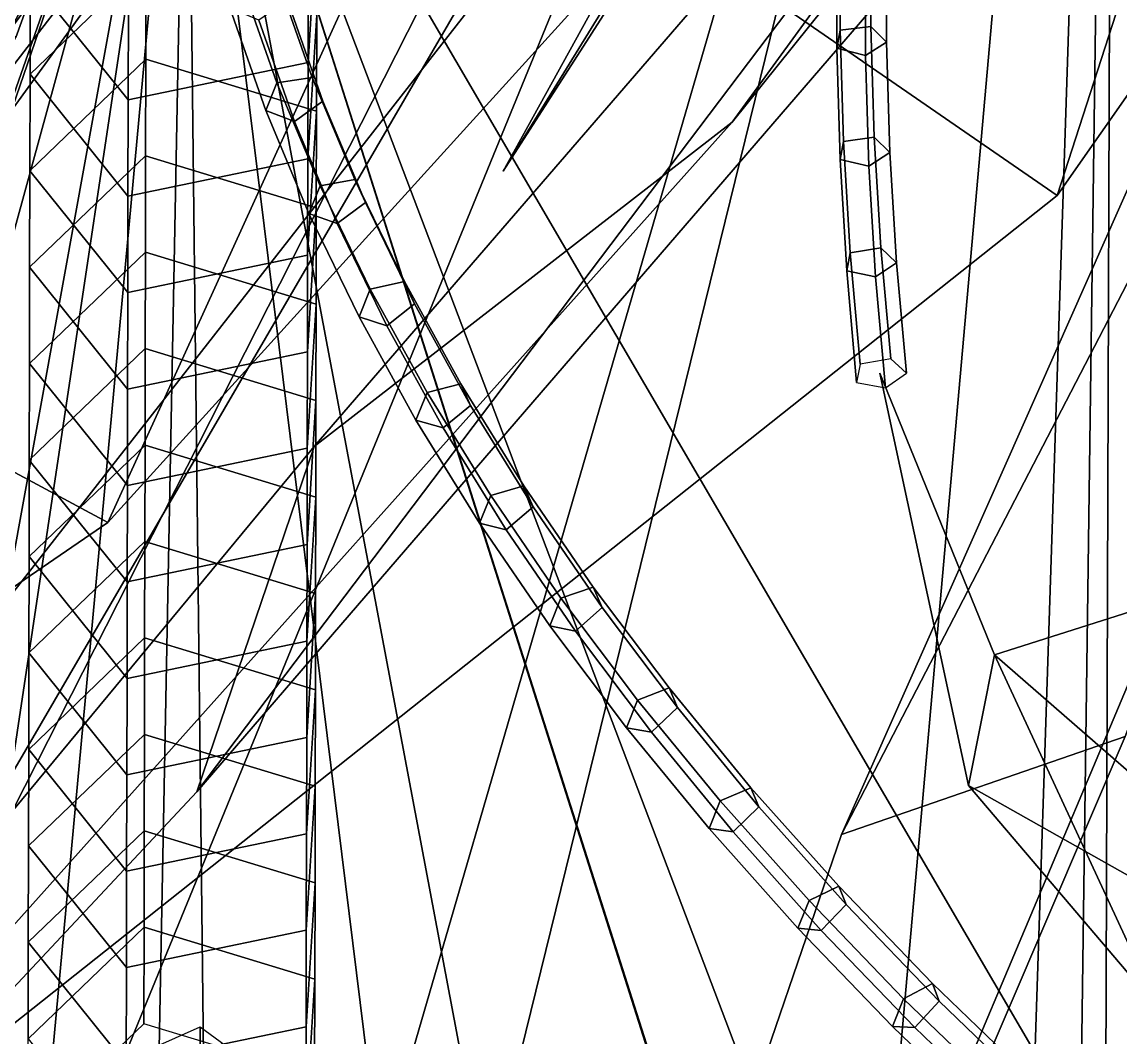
# Model space of a CAD drawing. Header units: metres. Extents: x -366 to 149, y -229 to 234.
# Drawn here: x -116.7 to -107.31, y -109.05 to -100.37 of the extents above; entities that cross this region are included whole.
import ezdxf

# ---------------------------------------------------------------- set-up
doc = ezdxf.new("R2010")
doc.units = ezdxf.units.M

msp = doc.modelspace()

# ---------------------------------------------------------------- linework, layer by layer
at = {"layer": 'coral-li_Intrnd', "color": 3}
for points in [[(-116.57, -99.9967, 667.4952), (-116.7504, -100.502, 669.2391), (-118.3019, -99.01473, 669.5095), (-118.1215, -98.5095, 667.7656)], [(-116.9708, -100.2878, 661.6428), (-117.1512, -100.7931, 663.3866), (-116.2092, -98.9862, 664.0076), (-116.0288, -98.481, 662.2637)], [(-114.2526, -99.8914, 646.7551), (-114.2542, -100.7157, 647.8107), (-114.1784, -99.4847, 648.772), (-114.1768, -98.6604, 647.7164)], [(-117.1512, -100.7931, 663.3866), (-117.3316, -101.2983, 665.1304), (-116.3896, -99.4915, 665.7514), (-116.2092, -98.9862, 664.0076)], [(-115.6376, -99.04083, 649.1165), (-115.6393, -99.8651, 650.1721), (-116.6305, -100.8175, 649.4268), (-116.6289, -99.9932, 648.3712)], [(-116.6273, -99.1689, 647.3156), (-116.6289, -99.9932, 648.3712), (-115.7915, -101.0347, 647.5593), (-115.7899, -100.2104, 646.5037)], [(-114.2542, -100.7157, 647.8107), (-114.2558, -101.5399, 648.8663), (-114.18, -100.309, 649.8276), (-114.1784, -99.4847, 648.772)], [(-117.3316, -101.2983, 665.1304), (-117.512, -101.8035, 666.8743), (-116.57, -99.9967, 667.4952), (-116.3896, -99.4915, 665.7514)], [(-115.6393, -99.8651, 650.1721), (-115.6409, -100.6894, 651.2277), (-116.6321, -101.6418, 650.4824), (-116.6305, -100.8175, 649.4268)], [(-115.7899, -100.2104, 646.5037), (-115.7915, -101.0347, 647.5593), (-114.2542, -100.7157, 647.8107), (-114.2526, -99.8914, 646.7551)], [(-114.18, -100.309, 649.8276), (-114.1816, -101.1333, 650.8832), (-115.6409, -100.6894, 651.2277), (-115.6393, -99.8651, 650.1721)], [(-117.512, -101.8035, 666.8743), (-117.6924, -102.3088, 668.6181), (-116.7504, -100.502, 669.2391), (-116.57, -99.9967, 667.4952)], [(-116.6289, -99.9932, 648.3712), (-116.6305, -100.8175, 649.4268), (-115.7931, -101.859, 648.6149), (-115.7915, -101.0347, 647.5593)], [(-114.2558, -101.5399, 648.8663), (-114.2574, -102.3642, 649.9219), (-114.1816, -101.1333, 650.8832), (-114.18, -100.309, 649.8276)], [(-115.6409, -100.6894, 651.2277), (-115.6425, -101.5136, 652.2833), (-116.6337, -102.4661, 651.538), (-116.6321, -101.6418, 650.4824)], [(-114.1816, -101.1333, 650.8832), (-114.1833, -101.9576, 651.9388), (-115.6425, -101.5136, 652.2833), (-115.6409, -100.6894, 651.2277)], [(-115.7915, -101.0347, 647.5593), (-115.7931, -101.859, 648.6149), (-114.2558, -101.5399, 648.8663), (-114.2542, -100.7157, 647.8107)], [(-116.6305, -100.8175, 649.4268), (-116.6321, -101.6418, 650.4824), (-115.7947, -102.6833, 649.6705), (-115.7931, -101.859, 648.6149)], [(-114.2574, -102.3642, 649.9219), (-114.259, -103.1885, 650.9775), (-114.1833, -101.9576, 651.9388), (-114.1816, -101.1333, 650.8832)], [(-115.6425, -101.5136, 652.2833), (-115.6441, -102.3379, 653.3389), (-116.6353, -103.2904, 652.5936), (-116.6337, -102.4661, 651.538)], [(-115.7931, -101.859, 648.6149), (-115.7947, -102.6833, 649.6705), (-114.2574, -102.3642, 649.9219), (-114.2558, -101.5399, 648.8663)], [(-114.1833, -101.9576, 651.9388), (-114.1849, -102.7818, 652.9944), (-115.6441, -102.3379, 653.3389), (-115.6425, -101.5136, 652.2833)], [(-116.6321, -101.6418, 650.4824), (-116.6337, -102.4661, 651.538), (-115.7963, -103.5075, 650.7261), (-115.7947, -102.6833, 649.6705)], [(-114.259, -103.1885, 650.9775), (-114.2606, -104.0128, 652.0331), (-114.1849, -102.7818, 652.9944), (-114.1833, -101.9576, 651.9388)], [(-115.6441, -102.3379, 653.3389), (-115.6457, -103.1622, 654.3945), (-116.6369, -104.1146, 653.6492), (-116.6353, -103.2904, 652.5936)], [(-115.7947, -102.6833, 649.6705), (-115.7963, -103.5075, 650.7261), (-114.259, -103.1885, 650.9775), (-114.2574, -102.3642, 649.9219)], [(-114.1849, -102.7818, 652.9944), (-114.1865, -103.6061, 654.05), (-115.6457, -103.1622, 654.3945), (-115.6441, -102.3379, 653.3389)], [(-116.6337, -102.4661, 651.538), (-116.6353, -103.2904, 652.5936), (-115.798, -104.3318, 651.7817), (-115.7963, -103.5075, 650.7261)], [(-114.2606, -104.0128, 652.0331), (-114.2622, -104.837, 653.0887), (-114.1865, -103.6061, 654.05), (-114.1849, -102.7818, 652.9944)], [(-115.6457, -103.1622, 654.3945), (-115.6473, -103.9865, 655.4501), (-116.6385, -104.9389, 654.7048), (-116.6369, -104.1146, 653.6492)], [(-115.7963, -103.5075, 650.7261), (-115.798, -104.3318, 651.7817), (-114.2606, -104.0128, 652.0331), (-114.259, -103.1885, 650.9775)], [(-114.1865, -103.6061, 654.05), (-114.1881, -104.4304, 655.1057), (-115.6473, -103.9865, 655.4501), (-115.6457, -103.1622, 654.3945)], [(-116.6353, -103.2904, 652.5936), (-116.6369, -104.1146, 653.6492), (-115.7996, -105.1561, 652.8373), (-115.798, -104.3318, 651.7817)], [(-114.2622, -104.837, 653.0887), (-114.2638, -105.6613, 654.1443), (-114.1881, -104.4304, 655.1057), (-114.1865, -103.6061, 654.05)], [(-115.6473, -103.9865, 655.4501), (-115.6489, -104.8107, 656.5057), (-116.6402, -105.7632, 655.7604), (-116.6385, -104.9389, 654.7048)], [(-114.1881, -104.4304, 655.1057), (-114.1897, -105.2546, 656.1613), (-115.6489, -104.8107, 656.5057), (-115.6473, -103.9865, 655.4501)], [(-115.798, -104.3318, 651.7817), (-115.7996, -105.1561, 652.8373), (-114.2622, -104.837, 653.0887), (-114.2606, -104.0128, 652.0331)], [(-116.6369, -104.1146, 653.6492), (-116.6385, -104.9389, 654.7048), (-115.8012, -105.9803, 653.8929), (-115.7996, -105.1561, 652.8373)], [(-114.2638, -105.6613, 654.1443), (-114.2654, -106.4856, 655.2), (-114.1897, -105.2546, 656.1613), (-114.1881, -104.4304, 655.1057)], [(-115.6489, -104.8107, 656.5057), (-115.6505, -105.635, 657.5613), (-116.6418, -106.5874, 656.816), (-116.6402, -105.7632, 655.7604)], [(-115.7996, -105.1561, 652.8373), (-115.8012, -105.9803, 653.8929), (-114.2638, -105.6613, 654.1443), (-114.2622, -104.837, 653.0887)], [(-114.1897, -105.2546, 656.1613), (-114.1913, -106.0789, 657.2169), (-115.6505, -105.635, 657.5613), (-115.6489, -104.8107, 656.5057)], [(-116.6385, -104.9389, 654.7048), (-116.6402, -105.7632, 655.7604), (-115.8028, -106.8046, 654.9485), (-115.8012, -105.9803, 653.8929)], [(-114.2654, -106.4856, 655.2), (-114.2671, -107.3099, 656.2556), (-114.1913, -106.0789, 657.2169), (-114.1897, -105.2546, 656.1613)], [(-115.6505, -105.635, 657.5613), (-115.6521, -106.4593, 658.6169), (-116.6434, -107.4117, 657.8716), (-116.6418, -106.5874, 656.816)], [(-115.8012, -105.9803, 653.8929), (-115.8028, -106.8046, 654.9485), (-114.2654, -106.4856, 655.2), (-114.2638, -105.6613, 654.1443)], [(-114.1913, -106.0789, 657.2169), (-114.1929, -106.9032, 658.2725), (-115.6521, -106.4593, 658.6169), (-115.6505, -105.635, 657.5613)], [(-116.6402, -105.7632, 655.7604), (-116.6418, -106.5874, 656.816), (-115.8044, -107.6289, 656.0041), (-115.8028, -106.8046, 654.9485)], [(-114.2671, -107.3099, 656.2556), (-114.2687, -108.1341, 657.3112), (-114.1929, -106.9032, 658.2725), (-114.1913, -106.0789, 657.2169)], [(-115.6521, -106.4593, 658.6169), (-115.6537, -107.2836, 659.6725), (-116.645, -108.236, 658.9272), (-116.6434, -107.4117, 657.8716)], [(-115.8028, -106.8046, 654.9485), (-115.8044, -107.6289, 656.0041), (-114.2671, -107.3099, 656.2556), (-114.2654, -106.4856, 655.2)], [(-114.1929, -106.9032, 658.2725), (-114.1945, -107.7275, 659.3281), (-115.6537, -107.2836, 659.6725), (-115.6521, -106.4593, 658.6169)], [(-116.6418, -106.5874, 656.816), (-116.6434, -107.4117, 657.8716), (-115.806, -108.4532, 657.0597), (-115.8044, -107.6289, 656.0041)], [(-114.2687, -108.1341, 657.3112), (-114.2703, -108.9584, 658.3668), (-114.1945, -107.7275, 659.3281), (-114.1929, -106.9032, 658.2725)], [(-115.6537, -107.2836, 659.6725), (-115.6554, -108.1078, 660.7281), (-116.6466, -109.0603, 659.9828), (-116.645, -108.236, 658.9272)], [(-115.8044, -107.6289, 656.0041), (-115.806, -108.4532, 657.0597), (-114.2687, -108.1341, 657.3112), (-114.2671, -107.3099, 656.2556)], [(-114.1945, -107.7275, 659.3281), (-114.1961, -108.5517, 660.3837), (-115.6554, -108.1078, 660.7281), (-115.6537, -107.2836, 659.6725)], [(-116.6434, -107.4117, 657.8716), (-116.645, -108.236, 658.9272), (-115.8076, -109.2774, 658.1153), (-115.806, -108.4532, 657.0597)], [(-114.2703, -108.9584, 658.3668), (-114.2719, -109.7827, 659.4224), (-114.1961, -108.5517, 660.3837), (-114.1945, -107.7275, 659.3281)], [(-115.6554, -108.1078, 660.7281), (-115.657, -108.9321, 661.7837), (-116.6482, -109.8845, 661.0385), (-116.6466, -109.0603, 659.9828)], [(-114.1961, -108.5517, 660.3837), (-114.1977, -109.376, 661.4393), (-115.657, -108.9321, 661.7837), (-115.6554, -108.1078, 660.7281)], [(-115.806, -108.4532, 657.0597), (-115.8076, -109.2774, 658.1153), (-114.2703, -108.9584, 658.3668), (-114.2687, -108.1341, 657.3112)], [(-116.645, -108.236, 658.9272), (-116.6466, -109.0603, 659.9828), (-115.8092, -110.1017, 659.1709), (-115.8076, -109.2774, 658.1153)], [(-114.2719, -109.7827, 659.4224), (-114.2735, -110.6069, 660.478), (-114.1977, -109.376, 661.4393), (-114.1961, -108.5517, 660.3837)], [(-115.1774, -108.9586, 661.7637), (-115.1789, -109.7397, 662.7641), (-116.4678, -110.3151, 662.3129), (-116.4663, -109.5339, 661.3125)], [(-115.8076, -109.2774, 658.1153), (-115.8092, -110.1017, 659.1709), (-114.2719, -109.7827, 659.4224), (-114.2703, -108.9584, 658.3668)], [(-114.0727, -109.7672, 661.134), (-114.0742, -110.5484, 662.1344), (-115.1789, -109.7397, 662.7641), (-115.1774, -108.9586, 661.7637)]]:
    msp.add_3dface(points, dxfattribs=at)
at = {"layer": 'coral-li_Leaf', "color": 3}
for points in [[(-108.6098, -106.8965, 555.1622), (-108.3856, -105.7803, 557.402), (-109.3672, -103.3726, 554.8456)], [(-108.6098, -106.8965, 555.1622), (-109.3672, -103.3726, 554.8456), (-108.3856, -105.7803, 557.402)], [(-106.2461, -107.6413, 558.0242), (-105.8141, -104.9621, 559.0097), (-108.3856, -105.7803, 557.402)], [(-106.2461, -107.6413, 558.0242), (-108.3856, -105.7803, 557.402), (-105.8141, -104.9621, 559.0097)], [(-108.6098, -106.8965, 555.1622), (-106.9844, -108.8051, 556.1324), (-108.3856, -105.7803, 557.402)], [(-108.6098, -106.8965, 555.1622), (-108.3856, -105.7803, 557.402), (-106.9844, -108.8051, 556.1324)], [(-108.3856, -105.7803, 557.402), (-106.9844, -108.8051, 556.1324), (-106.2461, -107.6413, 558.0242)], [(-108.3856, -105.7803, 557.402), (-106.2461, -107.6413, 558.0242), (-106.9844, -108.8051, 556.1324)], [(-106.7786, -107.9274, 552.8559), (-106.9844, -108.8051, 556.1324), (-108.6098, -106.8965, 555.1622)], [(-106.7786, -107.9274, 552.8559), (-108.6098, -106.8965, 555.1622), (-106.9844, -108.8051, 556.1324)]]:
    msp.add_3dface(points, dxfattribs=at)
at = {"layer": 'coral-li_Mrstm', "color": 3}
for points in [[(-100.0045, -77.9705, 535.8598), (-133.6565, -98.09998, 548.1653), (-131.5162, -101.8668, 549.7225)], [(-100.0045, -77.9705, 535.8598), (-131.5162, -101.8668, 549.7225), (-133.6565, -98.09998, 548.1653)], [(-131.5162, -101.8668, 549.7225), (-128.2713, -104.8887, 548.9166), (-100.0045, -77.9705, 535.8598)], [(-131.5162, -101.8668, 549.7225), (-100.0045, -77.9705, 535.8598), (-128.2713, -104.8887, 548.9166)], [(-100.0045, -77.9705, 535.8598), (-125.5967, -108.1716, 546.9056), (-124.7245, -108.0186, 551.4233)], [(-100.0045, -77.9705, 535.8598), (-124.7245, -108.0186, 551.4233), (-125.5967, -108.1716, 546.9056)], [(-124.7245, -108.0186, 551.4233), (-121.5203, -107.6525, 554.5715), (-100.0045, -77.9705, 535.8598)], [(-124.7245, -108.0186, 551.4233), (-100.0045, -77.9705, 535.8598), (-121.5203, -107.6525, 554.5715)], [(-120.6679, -105.6044, 559.6418), (-121.3158, -101.7289, 561.8491), (-100.0045, -77.9705, 535.8598)], [(-120.6679, -105.6044, 559.6418), (-100.0045, -77.9705, 535.8598), (-121.3158, -101.7289, 561.8491)], [(-100.0045, -77.9705, 535.8598), (-117.6176, -108.2205, 557.3956), (-120.6679, -105.6044, 559.6418)], [(-100.0045, -77.9705, 535.8598), (-120.6679, -105.6044, 559.6418), (-117.6176, -108.2205, 557.3956)], [(-100.0263, -78.8988, 543.7656), (-112.5848, -101.6441, 565.9155), (-100.889, -83.4387, 541.5648)], [(-100.0263, -78.8988, 543.7656), (-100.889, -83.4387, 541.5648), (-112.5848, -101.6441, 565.9155)], [(-100.889, -83.4387, 541.5648), (-112.5848, -101.6441, 565.9155), (-102.824, -85.8176, 537.4666)], [(-100.889, -83.4387, 541.5648), (-102.824, -85.8176, 537.4666), (-112.5848, -101.6441, 565.9155)], [(-107.8521, -101.8529, 576.6237), (-111.9263, -99.0406, 577.924), (-103.1964, -87.4619, 560.3125)], [(-107.8521, -101.8529, 576.6237), (-103.1964, -87.4619, 560.3125), (-111.9263, -99.0406, 577.924)], [(-99.4456, -89.8543, 559.128), (-107.8521, -101.8529, 576.6237), (-103.1964, -87.4619, 560.3125)], [(-99.4456, -89.8543, 559.128), (-103.1964, -87.4619, 560.3125), (-107.8521, -101.8529, 576.6237)], [(-107.3634, -88.5489, 544.2187), (-134.7456, -111.9278, 564.0357), (-132.6631, -115.9681, 563.3054)], [(-107.3634, -88.5489, 544.2187), (-132.6631, -115.9681, 563.3054), (-134.7456, -111.9278, 564.0357)], [(-132.6631, -115.9681, 563.3054), (-130.5162, -118.5428, 560.2932), (-107.3634, -88.5489, 544.2187)], [(-132.6631, -115.9681, 563.3054), (-107.3634, -88.5489, 544.2187), (-130.5162, -118.5428, 560.2932)], [(-124.8892, -109.7006, 575.8674), (-127.6912, -110.5552, 572.4424), (-107.3634, -88.5489, 544.2187)], [(-124.8892, -109.7006, 575.8674), (-107.3634, -88.5489, 544.2187), (-127.6912, -110.5552, 572.4424)], [(-107.3634, -88.5489, 544.2187), (-125.5897, -124.473, 552.3632), (-122.6452, -125.8688, 555.6153)], [(-107.3634, -88.5489, 544.2187), (-122.6452, -125.8688, 555.6153), (-125.5897, -124.473, 552.3632)], [(-107.3634, -88.5489, 544.2187), (-122.3956, -106.4765, 578.0078), (-124.8892, -109.7006, 575.8674)], [(-107.3634, -88.5489, 544.2187), (-124.8892, -109.7006, 575.8674), (-122.3956, -106.4765, 578.0078)], [(-122.6452, -125.8688, 555.6153), (-118.3101, -126.1753, 556.8085), (-107.3634, -88.5489, 544.2187)], [(-122.6452, -125.8688, 555.6153), (-107.3634, -88.5489, 544.2187), (-118.3101, -126.1753, 556.8085)], [(-109.7845, -115.8766, 575.8971), (-113.457, -113.3364, 576.5068), (-107.3634, -88.5489, 544.2187)], [(-109.7845, -115.8766, 575.8971), (-107.3634, -88.5489, 544.2187), (-113.457, -113.3364, 576.5068)], [(-107.3634, -88.5489, 544.2187), (-105.3, -115.8646, 574.8564), (-109.7845, -115.8766, 575.8971)], [(-107.3634, -88.5489, 544.2187), (-109.7845, -115.8766, 575.8971), (-105.3, -115.8646, 574.8564)], [(-107.3634, -88.5489, 544.2187), (-107.4957, -126.8921, 559.0124), (-108.5866, -125.8125, 563.3528)], [(-107.3634, -88.5489, 544.2187), (-108.5866, -125.8125, 563.3528), (-107.4957, -126.8921, 559.0124)], [(-108.5866, -125.8125, 563.3528), (-107.8273, -122.976, 566.7717), (-107.3634, -88.5489, 544.2187)], [(-108.5866, -125.8125, 563.3528), (-107.3634, -88.5489, 544.2187), (-107.8273, -122.976, 566.7717)], [(-100.2463, -89.08947, 533.8668), (-107.2698, -106.4762, 546.8595), (-109.6949, -107.3161, 542.431)], [(-100.2463, -89.08947, 533.8668), (-109.6949, -107.3161, 542.431), (-107.2698, -106.4762, 546.8595)], [(-100.2463, -89.08947, 533.8668), (-109.6949, -107.3161, 542.431), (-101.9992, -89.9591, 529.807)], [(-100.2463, -89.08947, 533.8668), (-101.9992, -89.9591, 529.807), (-109.6949, -107.3161, 542.431)], [(-104.3419, -92.585, 556.6129), (-110.6282, -101.2264, 576.1229), (-101.45, -89.7984, 558.6582)], [(-104.3419, -92.585, 556.6129), (-101.45, -89.7984, 558.6582), (-110.6282, -101.2264, 576.1229)], [(-113.618, -90.2931, 551.3951), (-124.4024, -100.3862, 568.7894), (-110.1528, -91.8992, 553.9655)], [(-113.618, -90.2931, 551.3951), (-110.1528, -91.8992, 553.9655), (-124.4024, -100.3862, 568.7894)], [(-124.4024, -100.3862, 568.7894), (-120.4684, -102.2291, 571.4961), (-110.1528, -91.8992, 553.9655)], [(-124.4024, -100.3862, 568.7894), (-110.1528, -91.8992, 553.9655), (-120.4684, -102.2291, 571.4961)], [(-110.1528, -91.8992, 553.9655), (-120.4684, -102.2291, 571.4961), (-115.9652, -104.6487, 571.2426)], [(-110.1528, -91.8992, 553.9655), (-115.9652, -104.6487, 571.2426), (-120.4684, -102.2291, 571.4961)], [(-110.1528, -91.8992, 553.9655), (-115.9652, -104.6487, 571.2426), (-106.0098, -93.6724, 553.9145)], [(-110.1528, -91.8992, 553.9655), (-106.0098, -93.6724, 553.9145), (-115.9652, -104.6487, 571.2426)], [(-112.4351, -92.09129, 580.1079), (-129.4852, -108.9558, 604.4096), (-116.7633, -94.1609, 578.3241)], [(-112.4351, -92.09129, 580.1079), (-116.7633, -94.1609, 578.3241), (-129.4852, -108.9558, 604.4096)], [(-105.0905, -95.2186, 552.9119), (-115.2059, -106.95, 569.6685), (-104.3419, -92.585, 556.6129)], [(-105.0905, -95.2186, 552.9119), (-104.3419, -92.585, 556.6129), (-115.2059, -106.95, 569.6685)], [(-115.2059, -106.95, 569.6685), (-114.2031, -103.9984, 573.7281), (-104.3419, -92.585, 556.6129)], [(-115.2059, -106.95, 569.6685), (-104.3419, -92.585, 556.6129), (-114.2031, -103.9984, 573.7281)], [(-104.3419, -92.585, 556.6129), (-114.2031, -103.9984, 573.7281), (-110.6282, -101.2264, 576.1229)], [(-104.3419, -92.585, 556.6129), (-110.6282, -101.2264, 576.1229), (-114.2031, -103.9984, 573.7281)], [(-111.9263, -99.0406, 577.924), (-124.3847, -114.9745, 603.4599), (-113.6743, -94.294, 578.7072)], [(-111.9263, -99.0406, 577.924), (-113.6743, -94.294, 578.7072), (-124.3847, -114.9745, 603.4599)], [(-124.6932, -123.6214, 674.8621), (-128.5433, -121.3377, 674.3395), (-115.2903, -96.761, 644.1002)], [(-124.6932, -123.6214, 674.8621), (-115.2903, -96.761, 644.1002), (-128.5433, -121.3377, 674.3395)], [(-115.2903, -96.761, 644.1002), (-120.1062, -123.3096, 675.101), (-124.6932, -123.6214, 674.8621)], [(-115.2903, -96.761, 644.1002), (-124.6932, -123.6214, 674.8621), (-120.1062, -123.3096, 675.101)], [(-115.2903, -96.761, 644.1002), (-118.5867, -118.745, 678.6677), (-120.3984, -115.4135, 681.2779)], [(-115.2903, -96.761, 644.1002), (-120.3984, -115.4135, 681.2779), (-118.5867, -118.745, 678.6677)], [(-120.3984, -115.4135, 681.2779), (-120.201, -111.0495, 682.386), (-115.2903, -96.761, 644.1002)], [(-120.3984, -115.4135, 681.2779), (-115.2903, -96.761, 644.1002), (-120.201, -111.0495, 682.386)], [(-115.913, -129.431, 670.3389), (-118.4436, -130.8808, 666.9031), (-115.2903, -96.761, 644.1002)], [(-115.913, -129.431, 670.3389), (-115.2903, -96.761, 644.1002), (-118.4436, -130.8808, 666.9031)], [(-115.2903, -96.761, 644.1002), (-114.9572, -125.8767, 673.1044), (-115.913, -129.431, 670.3389)], [(-115.2903, -96.761, 644.1002), (-115.913, -129.431, 670.3389), (-114.9572, -125.8767, 673.1044)], [(-115.2903, -96.761, 644.1002), (-110.3793, -122.8368, 675.485), (-106.403, -124.674, 674.0681)], [(-115.2903, -96.761, 644.1002), (-106.403, -124.674, 674.0681), (-110.3793, -122.8368, 675.485)], [(-106.403, -124.674, 674.0681), (-104.1024, -126.2609, 670.5325), (-115.2903, -96.761, 644.1002)], [(-106.403, -124.674, 674.0681), (-115.2903, -96.761, 644.1002), (-104.1024, -126.2609, 670.5325)], [(-115.2903, -96.761, 644.1002), (-112.6096, -118.4544, 678.9037), (-109.1593, -116.0603, 680.7899)], [(-115.2903, -96.761, 644.1002), (-109.1593, -116.0603, 680.7899), (-112.6096, -118.4544, 678.9037)], [(-109.1593, -116.0603, 680.7899), (-105.1823, -114.0748, 680.0466), (-115.2903, -96.761, 644.1002)], [(-109.1593, -116.0603, 680.7899), (-115.2903, -96.761, 644.1002), (-105.1823, -114.0748, 680.0466)], [(-107.8521, -101.8529, 576.6237), (-124.3847, -114.9745, 603.4599), (-111.9263, -99.0406, 577.924)], [(-107.8521, -101.8529, 576.6237), (-111.9263, -99.0406, 577.924), (-124.3847, -114.9745, 603.4599)], [(-114.2031, -103.9984, 573.7281), (-127.6687, -120.2702, 598.5292), (-110.6282, -101.2264, 576.1229)], [(-114.2031, -103.9984, 573.7281), (-110.6282, -101.2264, 576.1229), (-127.6687, -120.2702, 598.5292)], [(-120.4684, -102.2291, 571.4961), (-134.8293, -117.5739, 596.3856), (-115.9652, -104.6487, 571.2426)], [(-120.4684, -102.2291, 571.4961), (-115.9652, -104.6487, 571.2426), (-134.8293, -117.5739, 596.3856)], [(-105.9425, -102.9407, 550.3145), (-117.9093, -131.3236, 565.0419), (-107.2698, -106.4762, 546.8595)], [(-105.9425, -102.9407, 550.3145), (-107.2698, -106.4762, 546.8595), (-117.9093, -131.3236, 565.0419)], [(-115.2059, -106.95, 569.6685), (-127.6687, -120.2702, 598.5292), (-114.2031, -103.9984, 573.7281)], [(-115.2059, -106.95, 569.6685), (-114.2031, -103.9984, 573.7281), (-127.6687, -120.2702, 598.5292)], [(-107.2698, -106.4762, 546.8595), (-117.9093, -131.3236, 565.0419), (-109.6949, -107.3161, 542.431)], [(-107.2698, -106.4762, 546.8595), (-109.6949, -107.3161, 542.431), (-117.9093, -131.3236, 565.0419)]]:
    msp.add_3dface(points, dxfattribs=at)
at = {"layer": 'coral-li_Petiole', "color": 3}
for points in [[(-109.443, -99.464, 552.3904), (-109.4426, -100.4086, 553.0507), (-109.7063, -100.4393, 553.007), (-109.7067, -99.4896, 552.343)], [(-109.3096, -99.6011, 552.2011), (-109.3091, -100.5424, 552.8591), (-109.4426, -100.4086, 553.0507), (-109.443, -99.464, 552.3904)], [(-109.7067, -99.4896, 552.343), (-109.7063, -100.4393, 553.007), (-109.7355, -100.5952, 552.7839), (-109.7359, -99.6455, 552.12)], [(-109.7359, -99.6455, 552.12), (-109.7355, -100.5952, 552.7839), (-109.4891, -100.6571, 552.6953), (-109.4895, -99.7126, 552.0349)], [(-109.4895, -99.7126, 552.0349), (-109.4891, -100.6571, 552.6953), (-109.3091, -100.5424, 552.8591), (-109.3096, -99.6011, 552.2011)], [(-114.8286, -100.0134, 648.2933), (-114.5203, -100.89, 649.2568), (-114.6152, -101.1266, 649.0718), (-114.9235, -100.25, 648.1084)], [(-114.5242, -99.9767, 648.2493), (-114.2189, -100.8439, 649.2023), (-114.5203, -100.89, 649.2568), (-114.8286, -100.0134, 648.2933)], [(-114.4302, -100.1859, 648.0413), (-114.1267, -101.0472, 648.9877), (-114.2189, -100.8439, 649.2023), (-114.5242, -99.9767, 648.2493)], [(-114.6755, -100.3538, 647.9547), (-114.3702, -101.221, 648.9075), (-114.1267, -101.0472, 648.9877), (-114.4302, -100.1859, 648.0413)], [(-114.9235, -100.25, 648.1084), (-114.6152, -101.1266, 649.0718), (-114.3702, -101.221, 648.9075), (-114.6755, -100.3538, 647.9547)], [(-109.4426, -100.4086, 553.0507), (-109.414, -101.3545, 553.7084), (-109.6777, -101.3904, 553.6682), (-109.7063, -100.4393, 553.007)], [(-109.3091, -100.5424, 552.8591), (-109.2805, -101.4851, 553.5146), (-109.414, -101.3545, 553.7084), (-109.4426, -100.4086, 553.0507)], [(-109.7063, -100.4393, 553.007), (-109.6777, -101.3904, 553.6682), (-109.7068, -101.5463, 553.4452), (-109.7355, -100.5952, 552.7839)], [(-109.7355, -100.5952, 552.7839), (-109.7068, -101.5463, 553.4452), (-109.4605, -101.603, 553.3529), (-109.4891, -100.6571, 552.6953)], [(-109.4891, -100.6571, 552.6953), (-109.4605, -101.603, 553.3529), (-109.2805, -101.4851, 553.5146), (-109.3091, -100.5424, 552.8591)], [(-114.5203, -100.89, 649.2568), (-114.1516, -101.7709, 650.1947), (-114.2465, -102.0075, 650.0098), (-114.6152, -101.1266, 649.0718)], [(-114.2189, -100.8439, 649.2023), (-113.8539, -101.7152, 650.1299), (-114.1516, -101.7709, 650.1947), (-114.5203, -100.89, 649.2568)], [(-114.1267, -101.0472, 648.9877), (-113.764, -101.9128, 649.909), (-113.8539, -101.7152, 650.1299), (-114.2189, -100.8439, 649.2023)], [(-114.3702, -101.221, 648.9075), (-114.0052, -102.0924, 649.8352), (-113.764, -101.9128, 649.909), (-114.1267, -101.0472, 648.9877)], [(-114.6152, -101.1266, 649.0718), (-114.2465, -102.0075, 650.0098), (-114.0052, -102.0924, 649.8352), (-114.3702, -101.221, 648.9075)], [(-109.414, -101.3545, 553.7084), (-109.3573, -102.3012, 554.363), (-109.6207, -102.3423, 554.3264), (-109.6777, -101.3904, 553.6682)], [(-109.2805, -101.4851, 553.5146), (-109.224, -102.4287, 554.167), (-109.3573, -102.3012, 554.363), (-109.414, -101.3545, 553.7084)], [(-109.6777, -101.3904, 553.6682), (-109.6207, -102.3423, 554.3264), (-109.6499, -102.4982, 554.1033), (-109.7068, -101.5463, 553.4452)], [(-109.7068, -101.5463, 553.4452), (-109.6499, -102.4982, 554.1033), (-109.4038, -102.5498, 554.0075), (-109.4605, -101.603, 553.3529)], [(-109.4605, -101.603, 553.3529), (-109.4038, -102.5498, 554.0075), (-109.224, -102.4287, 554.167), (-109.2805, -101.4851, 553.5146)], [(-113.8539, -101.7152, 650.1299), (-113.43, -102.5888, 651.0301), (-113.7233, -102.654, 651.1049), (-114.1516, -101.7709, 650.1947)], [(-113.764, -101.9128, 649.909), (-113.3427, -102.7804, 650.803), (-113.43, -102.5888, 651.0301), (-113.8539, -101.7152, 650.1299)], [(-114.1516, -101.7709, 650.1947), (-113.7233, -102.654, 651.1049), (-113.8183, -102.8906, 650.92), (-114.2465, -102.0075, 650.0098)], [(-114.0052, -102.0924, 649.8352), (-113.5813, -102.9659, 650.7354), (-113.3427, -102.7804, 650.803), (-113.764, -101.9128, 649.909)], [(-114.2465, -102.0075, 650.0098), (-113.8183, -102.8906, 650.92), (-113.5813, -102.9659, 650.7354), (-114.0052, -102.0924, 649.8352)], [(-109.3573, -102.3012, 554.363), (-109.2725, -103.2483, 555.014), (-109.5356, -103.2945, 554.981), (-109.6207, -102.3423, 554.3264)], [(-109.224, -102.4287, 554.167), (-109.1394, -103.3726, 554.8159), (-109.2725, -103.2483, 555.014), (-109.3573, -102.3012, 554.363)], [(-109.6207, -102.3423, 554.3264), (-109.5356, -103.2945, 554.981), (-109.5647, -103.4505, 554.758), (-109.6499, -102.4982, 554.1033)], [(-109.4038, -102.5498, 554.0075), (-109.319, -103.4968, 554.6586), (-109.1394, -103.3726, 554.8159), (-109.224, -102.4287, 554.167)], [(-109.6499, -102.4982, 554.1033), (-109.5647, -103.4505, 554.758), (-109.319, -103.4968, 554.6586), (-109.4038, -102.5498, 554.0075)], [(-113.7233, -102.654, 651.1049), (-113.2366, -103.5372, 651.9852), (-113.3316, -103.7738, 651.8003), (-113.8183, -102.8906, 650.92)], [(-113.43, -102.5888, 651.0301), (-112.9482, -103.4624, 651.9007), (-113.2366, -103.5372, 651.9852), (-113.7233, -102.654, 651.1049)], [(-113.3427, -102.7804, 650.803), (-112.864, -103.6482, 651.6677), (-112.9482, -103.4624, 651.9007), (-113.43, -102.5888, 651.0301)], [(-113.5813, -102.9659, 650.7354), (-113.0995, -103.8395, 651.606), (-112.864, -103.6482, 651.6677), (-113.3427, -102.7804, 650.803)], [(-113.8183, -102.8906, 650.92), (-113.3316, -103.7738, 651.8003), (-113.0995, -103.8395, 651.606), (-113.5813, -102.9659, 650.7354)], [(-112.9482, -103.4624, 651.9007), (-112.4098, -104.3339, 652.7395), (-112.6926, -104.4183, 652.8333), (-113.2366, -103.5372, 651.9852)], [(-112.864, -103.6482, 651.6677), (-112.329, -104.5138, 652.5007), (-112.4098, -104.3339, 652.7395), (-112.9482, -103.4624, 651.9007)], [(-113.2366, -103.5372, 651.9852), (-112.6926, -104.4183, 652.8333), (-112.7875, -104.6549, 652.6484), (-113.3316, -103.7738, 651.8003)], [(-113.0995, -103.8395, 651.606), (-112.5611, -104.7111, 652.4448), (-112.329, -104.5138, 652.5007), (-112.864, -103.6482, 651.6677)], [(-113.3316, -103.7738, 651.8003), (-112.7875, -104.6549, 652.6484), (-112.5611, -104.7111, 652.4448), (-113.0995, -103.8395, 651.606)], [(-112.4098, -104.3339, 652.7395), (-111.816, -105.2013, 653.5446), (-112.0926, -105.2952, 653.6474), (-112.6926, -104.4183, 652.8333)], [(-112.329, -104.5138, 652.5007), (-111.739, -105.3754, 653.3003), (-111.816, -105.2013, 653.5446), (-112.4098, -104.3339, 652.7395)], [(-112.6926, -104.4183, 652.8333), (-112.0926, -105.2952, 653.6474), (-112.1875, -105.5318, 653.4625), (-112.7875, -104.6549, 652.6484)], [(-112.5611, -104.7111, 652.4448), (-111.9673, -105.5784, 653.2499), (-111.739, -105.3754, 653.3003), (-112.329, -104.5138, 652.5007)], [(-112.7875, -104.6549, 652.6484), (-112.1875, -105.5318, 653.4625), (-111.9673, -105.5784, 653.2499), (-112.5611, -104.7111, 652.4448)], [(-111.816, -105.2013, 653.5446), (-111.1683, -106.0625, 654.314), (-111.4381, -106.1658, 654.4254), (-112.0926, -105.2952, 653.6474)], [(-111.739, -105.3754, 653.3003), (-111.0954, -106.2307, 654.0643), (-111.1683, -106.0625, 654.314), (-111.816, -105.2013, 653.5446)], [(-112.0926, -105.2952, 653.6474), (-111.4381, -106.1658, 654.4254), (-111.533, -106.4024, 654.2405), (-112.1875, -105.5318, 653.4625)], [(-111.9673, -105.5784, 653.2499), (-111.3195, -106.4396, 654.0192), (-111.0954, -106.2307, 654.0643), (-111.739, -105.3754, 653.3003)], [(-112.1875, -105.5318, 653.4625), (-111.533, -106.4024, 654.2405), (-111.3195, -106.4396, 654.0192), (-111.9673, -105.5784, 653.2499)], [(-111.1683, -106.0625, 654.314), (-110.4681, -106.9153, 655.0458), (-110.7305, -107.028, 655.1655), (-111.4381, -106.1658, 654.4254)], [(-111.0954, -106.2307, 654.0643), (-110.3998, -107.0778, 654.7911), (-110.4681, -106.9153, 655.0458), (-111.1683, -106.0625, 654.314)], [(-111.4381, -106.1658, 654.4254), (-110.7305, -107.028, 655.1655), (-110.8255, -107.2646, 654.9805), (-111.533, -106.4024, 654.2405)], [(-111.3195, -106.4396, 654.0192), (-110.6194, -107.2924, 654.751), (-110.3998, -107.0778, 654.7911), (-111.0954, -106.2307, 654.0643)], [(-111.533, -106.4024, 654.2405), (-110.8255, -107.2646, 654.9805), (-110.6194, -107.2924, 654.751), (-111.3195, -106.4396, 654.0192)], [(-110.4681, -106.9153, 655.0458), (-109.7172, -107.7577, 655.7383), (-109.9717, -107.8797, 655.8658), (-110.7305, -107.028, 655.1655)], [(-110.3998, -107.0778, 654.7911), (-109.6538, -107.9145, 655.4789), (-109.7172, -107.7577, 655.7383), (-110.4681, -106.9153, 655.0458)], [(-110.7305, -107.028, 655.1655), (-109.9717, -107.8797, 655.8658), (-110.0667, -108.1163, 655.6809), (-110.8255, -107.2646, 654.9805)], [(-110.6194, -107.2924, 654.751), (-109.8685, -108.1348, 655.4436), (-109.6538, -107.9145, 655.4789), (-110.3998, -107.0778, 654.7911)], [(-110.8255, -107.2646, 654.9805), (-110.0667, -108.1163, 655.6809), (-109.8685, -108.1348, 655.4436), (-110.6194, -107.2924, 654.751)], [(-109.7172, -107.7577, 655.7383), (-108.9175, -108.5878, 656.3899), (-109.1635, -108.7189, 656.5247), (-109.9717, -107.8797, 655.8658)], [(-109.6538, -107.9145, 655.4789), (-108.8593, -108.7389, 656.126), (-108.9175, -108.5878, 656.3899), (-109.7172, -107.7577, 655.7383)], [(-109.9717, -107.8797, 655.8658), (-109.1635, -108.7189, 656.5247), (-109.2584, -108.9555, 656.3398), (-110.0667, -108.1163, 655.6809)], [(-109.8685, -108.1348, 655.4436), (-109.0688, -108.9649, 656.0952), (-108.8593, -108.7389, 656.126), (-109.6538, -107.9145, 655.4789)], [(-110.0667, -108.1163, 655.6809), (-109.2584, -108.9555, 656.3398), (-109.0688, -108.9649, 656.0952), (-109.8685, -108.1348, 655.4436)], [(-108.9175, -108.5878, 656.3899), (-108.0708, -109.4034, 656.9989), (-108.3078, -109.5436, 657.1407), (-109.1635, -108.7189, 656.5247)], [(-108.8593, -108.7389, 656.126), (-108.0181, -109.549, 656.7307), (-108.0708, -109.4034, 656.9989), (-108.9175, -108.5878, 656.3899)], [(-109.1635, -108.7189, 656.5247), (-108.3078, -109.5436, 657.1407), (-108.4027, -109.7802, 656.9557), (-109.2584, -108.9555, 656.3398)], [(-109.0688, -108.9649, 656.0952), (-108.2221, -109.7805, 656.7042), (-108.0181, -109.549, 656.7307), (-108.8593, -108.7389, 656.126)], [(-109.2584, -108.9555, 656.3398), (-108.4027, -109.7802, 656.9557), (-108.2221, -109.7805, 656.7042), (-109.0688, -108.9649, 656.0952)]]:
    msp.add_3dface(points, dxfattribs=at)

doc.saveas('drawing.dxf')
